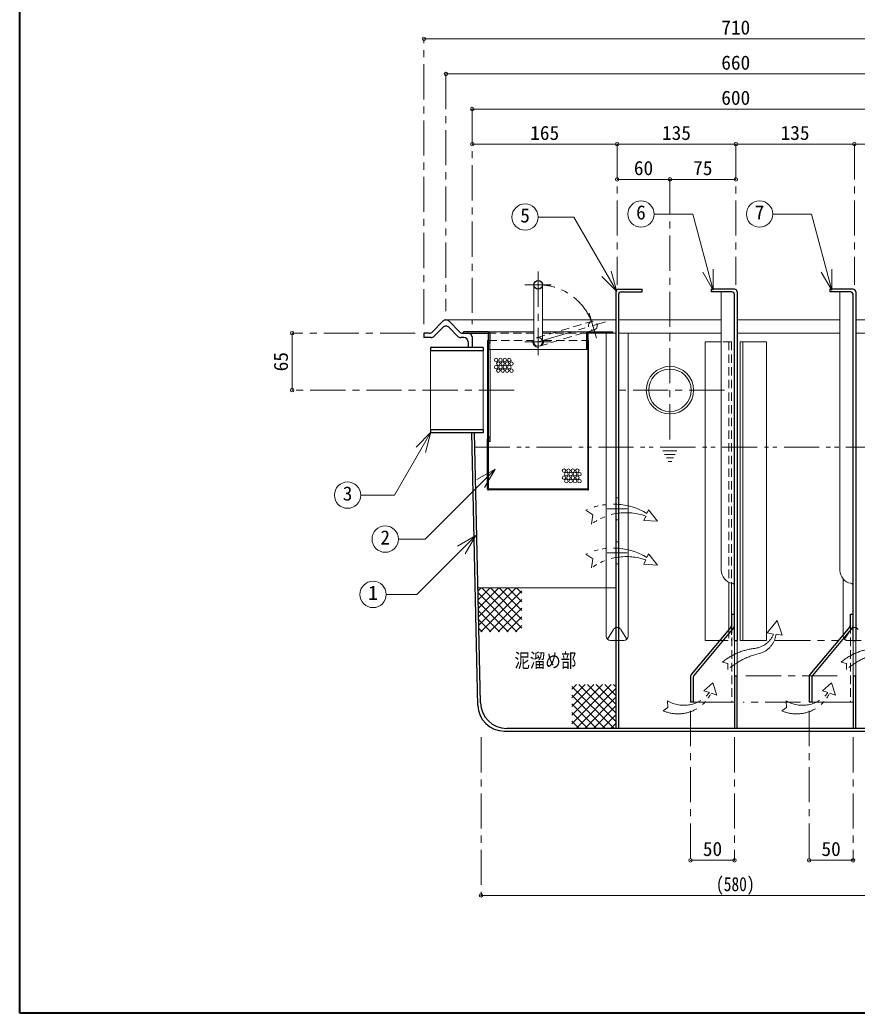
# Model space of a CAD drawing. Units: millimetres at full size, sheet at 1:8. Extents: x -1685 to 1555, y -1115 to 1133.
# Drawn here: x -1685 to -731, y -1115 to 16 of the extents above; entities that cross this region are included whole.
import ezdxf
from ezdxf.enums import TextEntityAlignment as Align

# ---------------------------------------------------------------- set-up
doc = ezdxf.new("R2010")
doc.units = ezdxf.units.MM
doc.header["$LTSCALE"] = 8
doc.header["$PDMODE"] = 32
doc.header["$PDSIZE"] = 4
for name, pattern in [('CHAIN1', [8, 5, -1, 1, -1]), ('DASHED1', [1.8, 1.2, -0.6]), ('DOUBLE_CHAIN1', [8.8, 5, -1, 0.6, -0.6, 0.6, -1])]:
    doc.linetypes.add(name, pattern=pattern)
doc.layers.add('0-0_ﾚｲﾔ1', color=4, linetype='Continuous', lineweight=9)
doc.styles.add('ＭＳ ゴシック', font='')
doc.styles.get('ＭＳ ゴシック').set_extended_font_data('MS Gothic')

msp = doc.modelspace()

# ---------------------------------------------------------------- linework, layer by layer
at = {"layer": '0-0_ﾚｲﾔ1', "color": 1, "lineweight": 40}
for p, q in [((-1684.576, -1114.982), (-1684.576, 1133.018)), ((1555.424, -1114.982), (-1684.576, -1114.982))]:
    msp.add_line(p, q, dxfattribs=at)
at = {"layer": '0-0_ﾚｲﾔ1'}
for p, q in [((-1224.576, -5.982), (-514.576, -5.982)), ((-539.576, -45.982), (-1199.576, -45.982)), ((-1169.576, -85.982), (-569.576, -85.982)), ((-1004.576, -125.982), (-1169.576, -125.982)), ((-869.576, -125.982), (-1004.576, -125.982)), ((-734.576, -125.982), (-869.576, -125.982)), ((-569.576, -125.982), (-734.576, -125.982)), ((-944.576, -165.982), (-1004.576, -165.982)), ((-869.576, -165.982), (-944.576, -165.982)), ((-1199.576, -325.982), (-1099.576, -325.982)), ((-1089.576, -325.982), (-1006.076, -325.982)), ((-1003.076, -325.982), (-886.076, -325.982)), ((-868.076, -325.982), (-751.076, -325.982)), ((-733.076, -325.982), (-667.12, -325.982)), ((-1374.576, -405.982), (-1374.576, -340.982)), ((-1151.076, -339.482), (-1099.576, -339.482)), ((-1089.576, -339.482), (-1038.076, -339.482)), ((-1017.165, -685.982), (-1017.165, -340.982)), ((-1009.576, -340.982), (-1006.076, -340.982)), ((-1003.076, -340.982), (-886.076, -340.982)), ((-991.988, -340.982), (-991.988, -685.982)), ((-868.076, -340.982), (-751.076, -340.982)), ((-733.076, -340.982), (-667.562, -340.982)), ((-1039.576, -359.482), (-1149.076, -359.482)), ((-904.576, -350.982), (-886.076, -350.982)), ((-861.576, -350.982), (-834.576, -350.982)), ((-834.576, -350.982), (-834.576, -690.982)), ((-747.165, -621.083), (-747.165, -683.966)), ((-1006.076, -630.982), (-1163.132, -630.982)), ((-1163.048, -634.763), (-1159.266, -630.982)), ((-1162.833, -644.447), (-1149.367, -630.982)), ((-1162.617, -654.132), (-1139.467, -630.982)), ((-1162.402, -663.816), (-1129.568, -630.982)), ((-1162.187, -673.5), (-1119.668, -630.982)), ((-1158.797, -630.982), (-1113.119, -676.659)), ((-1148.897, -630.982), (-1113.119, -666.76)), ((-1138.998, -630.982), (-1113.119, -656.86)), ((-1129.098, -630.982), (-1113.119, -646.961)), ((-1119.199, -630.982), (-1113.119, -637.061)), ((-1163.005, -636.673), (-1118.696, -680.982)), ((-1159.769, -680.982), (-1113.119, -634.332)), ((-1149.869, -680.982), (-1113.119, -644.232)), ((-1162.78, -646.797), (-1128.596, -680.982)), ((-1139.97, -680.982), (-1113.119, -654.131)), ((-1162.555, -656.922), (-1138.495, -680.982)), ((-1130.071, -680.982), (-1113.119, -664.031)), ((-1162.33, -667.046), (-1148.395, -680.982)), ((-1162.105, -677.171), (-1158.294, -680.982)), ((-1120.171, -680.982), (-1113.119, -673.93)), ((-1015.7, -689.517), (-1008.834, -678.361)), ((-993.452, -689.517), (-1000.318, -678.361)), ((-1012.165, -690.982), (-1006.076, -690.982)), ((-1003.076, -690.982), (-996.988, -690.982)), ((-861.576, -690.982), (-834.576, -690.982)), ((-726.988, -690.982), (-733.076, -690.982)), ((-1056.076, -785.678), (-1011.38, -740.982)), ((-1056.076, -775.779), (-1021.279, -740.982)), ((-1056.076, -765.879), (-1031.179, -740.982)), ((-1056.076, -755.98), (-1041.078, -740.982)), ((-1056.076, -746.08), (-1050.978, -740.982)), ((-1056.076, -743.102), (-1008.196, -790.982)), ((-1051.48, -790.982), (-1006.076, -745.578)), ((-1048.297, -740.982), (-1006.076, -783.202)), ((-1038.397, -740.982), (-1006.076, -773.303)), ((-1028.498, -740.982), (-1006.076, -763.403)), ((-1018.598, -740.982), (-1006.076, -753.504)), ((-1008.699, -740.982), (-1006.076, -743.604)), ((-1056.076, -753.001), (-1018.096, -790.982)), ((-1041.581, -790.982), (-1006.076, -755.477)), ((-1056.076, -762.901), (-1027.995, -790.982)), ((-1031.681, -790.982), (-1006.076, -765.377)), ((-1056.076, -772.8), (-1037.895, -790.982)), ((-1021.782, -790.982), (-1006.076, -775.276)), ((-1056.076, -782.7), (-1047.794, -790.982)), ((-1011.882, -790.982), (-1006.076, -785.176)), ((-871.076, -940.982), (-921.076, -940.982)), ((-736.076, -940.982), (-786.076, -940.982)), ((-579.576, -980.982), (-1159.576, -980.982))]:
    msp.add_line(p, q, dxfattribs=at)
at = {"layer": '0-0_ﾚｲﾔ1', "linetype": 'CHAIN1'}
for p, q in [((-1224.576, -330.982), (-1224.576, -5.982)), ((-1199.576, -45.982), (-1199.576, -315.982)), ((-1169.576, -85.982), (-1169.576, -330.982)), ((-1004.576, -125.982), (-1004.576, -285.982)), ((-869.576, -125.982), (-869.576, -285.982)), ((-734.576, -125.982), (-734.576, -285.982)), ((-944.576, -165.982), (-944.576, -467.982)), ((-1094.576, -270.982), (-1094.576, -365.982)), ((-1109.576, -285.982), (-1079.576, -285.982)), ((-1027.996, -346.855), (-1036.537, -318.096)), ((-1094.576, -350.982), (-1017.887, -328.205)), ((-1234.576, -340.982), (-1374.576, -340.982)), ((-1109.576, -350.982), (-1079.576, -350.982)), ((-1122.052, -405.982), (-1374.576, -405.982)), ((-882.576, -405.982), (-1006.576, -405.982)), ((-824.576, -690.982), (-752.165, -690.982)), ((-858.076, -730.982), (-746.076, -730.982)), ((-796.076, -760.982), (-861.076, -760.982)), ((-921.076, -770.982), (-921.076, -940.982)), ((-786.076, -770.982), (-786.076, -940.982)), ((-1159.576, -800.982), (-1159.576, -980.982)), ((-871.076, -800.982), (-871.076, -940.982)), ((-736.076, -800.982), (-736.076, -940.982))]:
    msp.add_line(p, q, dxfattribs=at)
at = {"layer": '0-0_ﾚｲﾔ1', "color": 7, "lineweight": 18}
for p, q in [((-962.501, -205.482), (-918.514, -205.482)), ((-895.259, -292.27), (-918.514, -205.482)), ((-827.501, -205.482), (-783.514, -205.482)), ((-760.259, -292.27), (-783.514, -205.482)), ((-1005.133, -293.604), (-1011.345, -270.422)), ((-895.259, -292.27), (-895.259, -268.27)), ((-760.259, -292.27), (-760.259, -268.27)), ((-1005.133, -293.604), (-1022.104, -276.633)), ((-895.259, -292.27), (-907.259, -271.485)), ((-760.259, -292.27), (-772.259, -271.485)), ((-1099.576, -285.982), (-1099.576, -350.982)), ((-1089.576, -285.982), (-1089.576, -350.982)), ((-886.076, -293.982), (-886.076, -610.982)), ((-751.076, -293.982), (-751.076, -610.982)), ((-1217.052, -450.982), (-1217.052, -360.982)), ((-1157.052, -450.982), (-1157.052, -360.982)), ((-1151.076, -459.482), (-1151.076, -352.482)), ((-1149.076, -359.482), (-1151.076, -359.482)), ((-1149.576, -352.482), (-1149.576, -359.482)), ((-1149.076, -459.482), (-1149.076, -359.482)), ((-864.576, -350.982), (-861.576, -350.982)), ((-864.576, -350.982), (-864.576, -625.679)), ((-861.576, -350.982), (-861.576, -624.73)), ((-1216.625, -453.759), (-1257.993, -525.411)), ((-1216.625, -453.759), (-1233.595, -470.73)), ((-1216.625, -453.759), (-1222.837, -476.941)), ((-1143.628, -495.773), (-1223.312, -575.457)), ((-1143.628, -495.773), (-1164.413, -507.773)), ((-1143.628, -495.773), (-1155.628, -516.558)), ((-1296.511, -525.411), (-1257.993, -525.411)), ((-1253.677, -575.457), (-1223.312, -575.457)), ((-1165.522, -571.323), (-1232.634, -638.434)), ((-1165.522, -571.323), (-1186.307, -583.323)), ((-1165.522, -571.323), (-1177.522, -592.107)), ((-877.576, -624.5), (-877.576, -678.48)), ((-874.576, -625.568), (-874.576, -674.893)), ((-861.576, -624.73), (-861.576, -690.982)), ((-1267.521, -638.434), (-1232.634, -638.434)), ((-871.076, -690.982), (-871.076, -730.982)), ((-868.076, -690.982), (-868.076, -730.982)), ((-736.076, -690.982), (-736.076, -730.982)), ((-733.076, -690.982), (-733.076, -730.982)), ((-917.576, -760.982), (-871.076, -760.982)), ((-782.576, -760.982), (-736.076, -760.982))]:
    msp.add_line(p, q, dxfattribs=at)
at = {"layer": '0-0_ﾚｲﾔ1', "color": 5, "lineweight": 25}
for p, q in [((-1003.076, -290.982), (-976.076, -290.982)), ((-976.076, -293.982), (-976.076, -290.982)), ((-897.576, -290.982), (-897.576, -293.982)), ((-871.076, -290.982), (-897.576, -290.982)), ((-762.576, -290.982), (-762.576, -293.982)), ((-736.076, -290.982), (-762.576, -290.982)), ((-1006.076, -293.982), (-1006.076, -790.982)), ((-1003.076, -296.982), (-1003.076, -790.982)), ((-1000.076, -293.982), (-976.076, -293.982)), ((-874.076, -293.982), (-897.576, -293.982)), ((-871.076, -690.982), (-871.076, -296.982)), ((-868.076, -293.982), (-868.076, -690.982)), ((-739.076, -293.982), (-762.576, -293.982)), ((-736.076, -690.982), (-736.076, -296.982)), ((-733.076, -293.982), (-733.076, -690.982)), ((-1214.894, -339.48), (-1203.149, -327.484)), ((-1184.258, -339.48), (-1196.004, -327.484)), ((-1212.936, -344.48), (-1203.149, -334.484)), ((-1196.004, -334.484), (-1186.217, -344.48)), ((-1216.509, -345.982), (-1224.576, -345.982)), ((-1179.357, -345.982), (-1182.644, -345.982)), ((-1180.686, -340.982), (-1151.826, -340.982)), ((-1151.076, -339.482), (-1179.576, -339.482)), ((-1179.576, -340.982), (-1179.576, -339.482)), ((-1169.21, -357.482), (-1169.468, -345.871)), ((-1151.076, -352.482), (-1151.076, -341.732)), ((-1039.576, -340.982), (-1039.576, -359.482)), ((-1038.076, -339.482), (-1009.576, -339.482)), ((-1038.076, -341.732), (-1038.076, -517.982)), ((-1038.076, -349.482), (-1037.076, -349.482)), ((-1009.576, -340.982), (-1037.326, -340.982)), ((-1037.076, -518.482), (-1037.076, -349.482)), ((-1009.576, -340.982), (-1009.576, -339.482)), ((-1157.052, -360.982), (-1217.052, -360.982)), ((-1174.358, -350.871), (-1174.211, -357.482)), ((-1157.052, -357.482), (-1157.052, -360.982)), ((-1038.076, -359.482), (-1039.576, -359.482)), ((-1157.052, -450.982), (-1217.052, -450.982)), ((-1217.052, -450.982), (-1217.052, -454.482)), ((-1157.052, -450.982), (-1157.052, -454.482)), ((-1157.052, -454.482), (-1217.052, -454.482)), ((-1163.162, -764.648), (-1170.055, -454.482)), ((-1160.228, -761.648), (-1167.054, -454.482)), ((-1152.076, -518.482), (-1152.076, -461.482)), ((-1151.076, -461.482), (-1152.076, -461.482)), ((-1151.076, -517.982), (-1151.076, -459.482)), ((-1149.076, -459.482), (-1151.076, -459.482)), ((-1149.076, -464.482), (-1149.076, -459.482)), ((-1149.076, -464.482), (-1151.076, -464.482)), ((-1038.076, -519.482), (-1151.076, -519.482)), ((-1038.576, -518.482), (-1150.576, -518.482)), ((-874.775, -675.13), (-920.377, -729.655)), ((-871.775, -676.219), (-917.377, -730.744)), ((-739.775, -675.13), (-785.377, -729.655)), ((-736.775, -676.219), (-782.377, -730.744)), ((-871.076, -690.982), (-868.076, -690.982)), ((-736.076, -690.982), (-733.076, -690.982)), ((-921.076, -731.58), (-921.076, -760.982)), ((-918.076, -732.669), (-918.076, -760.982)), ((-871.076, -730.982), (-871.076, -790.982)), ((-871.076, -730.982), (-868.076, -730.982)), ((-868.076, -790.982), (-868.076, -730.982)), ((-786.076, -731.58), (-786.076, -760.982)), ((-783.076, -732.669), (-783.076, -760.982)), ((-736.076, -730.982), (-736.076, -790.982)), ((-736.076, -730.982), (-733.076, -730.982)), ((-733.076, -790.982), (-733.076, -730.982)), ((-917.076, -760.982), (-921.076, -760.982)), ((-782.076, -760.982), (-786.076, -760.982)), ((-608.917, -790.982), (-1130.17, -790.982)), ((-1133.17, -793.982), (-605.983, -793.982))]:
    msp.add_line(p, q, dxfattribs=at)
at = {"layer": '0-0_ﾚｲﾔ1', "linetype": 'DASHED1'}
for p, q in [((-1096, -346.189), (-1033.69, -327.683)), ((-1093.153, -355.775), (-1030.843, -337.269)), ((-1151.826, -340.982), (-1099.576, -340.982)), ((-1151.076, -349.482), (-1100.576, -349.482)), ((-1100.576, -350.982), (-1100.576, -349.482)), ((-1089.576, -340.982), (-1037.326, -340.982)), ((-874.576, -350.982), (-886.076, -350.982)), ((-877.576, -350.982), (-877.576, -624.5)), ((-874.576, -350.982), (-874.576, -625.568)), ((-874.576, -674.893), (-874.576, -690.982)), ((-874.076, -673.206), (-874.076, -760.982)), ((-739.076, -673.206), (-739.076, -760.982)), ((-877.576, -678.48), (-877.576, -690.982)), ((-747.165, -683.966), (-747.165, -685.982)), ((-745.7, -689.517), (-738.834, -678.361)), ((-1003.076, -690.982), (-1006.076, -690.982)), ((-888.033, -690.982), (-874.576, -690.982)), ((-742.165, -690.982), (-736.076, -690.982))]:
    msp.add_line(p, q, dxfattribs=at)
at = {"layer": '0-0_ﾚｲﾔ1', "linetype": 'DOUBLE_CHAIN1'}
for p, q in [((-1166.687, -470.982), (-715.076, -470.982)), ((-952.576, -474.982), (-936.576, -474.982)), ((-950.576, -478.982), (-938.576, -478.982)), ((-948.576, -482.982), (-940.576, -482.982)), ((-946.576, -486.982), (-942.576, -486.982)), ((-993.076, -540.982), (-1016.076, -540.982)), ((-969.002, -542.296), (-970.753, -546.209)), ((-958.767, -554.921), (-969.002, -542.296)), ((-972.084, -549.185), (-974.302, -554.142)), ((-958.767, -554.921), (-974.302, -554.142)), ((-993.076, -590.982), (-1016.076, -590.982)), ((-969.002, -592.296), (-970.753, -596.209)), ((-958.767, -604.921), (-969.002, -592.296)), ((-972.084, -599.185), (-974.302, -604.142)), ((-958.767, -604.921), (-974.302, -604.142)), ((-834.001, -682.016), (-822.531, -667.898)), ((-816.943, -684.957), (-822.531, -667.898)), ((-826.51, -683.679), (-834.001, -682.016)), ((-823.783, -683.679), (-816.943, -684.957)), ((-884.815, -715.389), (-878.706, -717.014)), ((-878.678, -723.913), (-878.706, -717.014)), ((-749.815, -715.389), (-743.706, -717.014)), ((-743.678, -723.913), (-743.706, -717.014)), ((-905.91, -748.19), (-895.764, -738.925)), ((-770.91, -748.19), (-760.764, -738.925)), ((-899.647, -749.996), (-905.91, -748.19)), ((-764.647, -749.996), (-770.91, -748.19)), ((-952.325, -770.795), (-946.938, -766.939)), ((-947.381, -759.543), (-946.938, -766.939)), ((-817.325, -770.795), (-811.938, -766.939)), ((-812.381, -759.543), (-811.938, -766.939))]:
    msp.add_line(p, q, dxfattribs=at)
at = {"layer": '0-0_ﾚｲﾔ1', "color": 7, "linetype": 'DASHED1', "lineweight": 18}
for p, q in [((-1003.076, -528.482), (-1006.076, -528.482)), ((-1003.076, -553.482), (-1006.076, -553.482)), ((-1003.076, -578.482), (-1006.076, -578.482)), ((-1003.076, -603.482), (-1006.076, -603.482))]:
    msp.add_line(p, q, dxfattribs=at)
at = {"layer": '0-0_ﾚｲﾔ1', "color": 7, "lineweight": 18}
for points in [[(-1005.133, -293.604), (-1054.054, -208.87), (-1094.463, -208.87)], [(-1152.076, -461.482), (-1152.076, -349.482), (-1151.076, -349.482)], [(-864.576, -625.679), (-864.576, -690.982), (-861.576, -690.982)]]:
    msp.add_lwpolyline(points, dxfattribs=at)
at = {"layer": '0-0_ﾚｲﾔ1', "color": 5, "lineweight": 25}
for points in [[(-1218.467, -340.982), (-1224.576, -340.982), (-1224.576, -345.982)], [(-1149.576, -340.982), (-1149.576, -352.482), (-1151.076, -352.482)], [(-1157.052, -357.482), (-1217.052, -357.482), (-1217.052, -360.982)], [(-874.076, -673.206), (-874.076, -660.982), (-871.076, -660.982)], [(-739.076, -673.206), (-739.076, -660.982), (-736.076, -660.982)]]:
    msp.add_lwpolyline(points, dxfattribs=at)
at = {"layer": '0-0_ﾚｲﾔ1', "linetype": 'DASHED1'}
msp.add_lwpolyline([(-1088.576, -350.982), (-1088.576, -349.482), (-1038.076, -349.482)], dxfattribs=at)
at = {"layer": '0-0_ﾚｲﾔ1'}
msp.add_lwpolyline([(-904.576, -350.982), (-904.576, -690.982), (-888.033, -690.982)], dxfattribs=at)
at = {"layer": '0-0_ﾚｲﾔ1', "linetype": 'DOUBLE_CHAIN1'}
for points in [[(-1040.199, -542.436), (-1032.486, -547.92), (-1033.686, -558.29)], [(-1040.199, -592.436), (-1032.486, -597.92), (-1033.686, -608.29)], [(-897.771, -750.849), (-891.205, -753.189), (-895.764, -738.925)], [(-762.771, -750.849), (-756.205, -753.189), (-760.764, -738.925)]]:
    msp.add_lwpolyline(points, dxfattribs=at)
at = {"layer": '0-0_ﾚｲﾔ1', "color": 7, "lineweight": 18}
for centre in [(-977.501, -205.482), (-842.501, -205.482), (-1109.463, -208.87), (-1311.511, -525.411), (-1268.677, -575.457), (-1282.521, -638.434)]:
    msp.add_circle(centre, 15, dxfattribs=at)
at = {"layer": '0-0_ﾚｲﾔ1', "color": 5, "lineweight": 25}
msp.add_circle((-1094.576, -285.982), 5, dxfattribs=at)
at = {"layer": '0-0_ﾚｲﾔ1', "linetype": 'DASHED1'}
msp.add_circle((-1032.266, -332.476), 5, dxfattribs=at)
at = {"layer": '0-0_ﾚｲﾔ1'}
for centre, radius in [((-1142.414, -371.659), 2), ((-1137.414, -371.659), 2), ((-1132.414, -371.659), 2), ((-1127.414, -371.659), 2), ((-1142.414, -379.659), 2), ((-1139.914, -375.659), 2), ((-1139.914, -383.659), 2), ((-1137.414, -379.659), 2), ((-1134.914, -375.659), 2), ((-1134.914, -383.659), 2), ((-1132.414, -379.659), 2), ((-1129.914, -375.659), 2), ((-1129.914, -383.659), 2), ((-1127.414, -379.659), 2), ((-1124.914, -375.659), 2), ((-1124.914, -383.659), 2), ((-944.576, -405.982), 27), ((-944.576, -405.982), 24.15), ((-1065.061, -497.524), 2), ((-1060.061, -497.524), 2), ((-1055.061, -497.524), 2), ((-1050.061, -497.524), 2), ((-1065.061, -505.524), 2), ((-1062.561, -501.524), 2), ((-1062.561, -509.524), 2), ((-1060.061, -505.524), 2), ((-1057.561, -501.524), 2), ((-1057.561, -509.524), 2), ((-1055.061, -505.524), 2), ((-1052.561, -501.524), 2), ((-1052.561, -509.524), 2), ((-1050.061, -505.524), 2), ((-1047.561, -501.524), 2), ((-1047.561, -509.524), 2)]:
    msp.add_circle(centre, radius, dxfattribs=at)
at = {"layer": '0-0_ﾚｲﾔ1', "linetype": 'CHAIN1'}
msp.add_arc((-1094.576, -350.982), 65, 16.54154, 90, dxfattribs=at)
at = {"layer": '0-0_ﾚｲﾔ1', "color": 5, "lineweight": 25}
for centre, radius, start, end in [((-1003.076, -293.982), 3, 90, 180), ((-871.076, -293.982), 3, 0, 90), ((-736.076, -293.982), 3, 0, 90), ((-1000.076, -296.982), 3, 90, 180), ((-874.076, -296.982), 3, 0, 90), ((-739.076, -296.982), 3, 0, 90), ((-1199.576, -330.982), 5, 44.3947, 135.6053), ((-1199.576, -337.982), 5, 44.3947, 135.6053), ((-1218.467, -335.982), 5, 270, 315.6053), ((-1216.509, -340.982), 5, 270, 315.6053), ((-1182.644, -340.982), 5, 224.3947, 270), ((-1180.686, -335.982), 5, 224.3947, 270), ((-1179.357, -350.982), 5, 1.27303, 90), ((-1174.466, -345.982), 5, 1.27303, 90), ((-1151.826, -341.732), 0.75, 0, 90), ((-1151.076, -340.982), 1.5, 0, 90), ((-1038.076, -340.982), 1.5, 90, 180), ((-1037.326, -341.732), 0.75, 90, 180), ((-1151.076, -518.482), 1, 180, 270), ((-1150.576, -517.982), 0.5, 180, 270), ((-1038.576, -517.982), 0.5, 270, 0), ((-1038.076, -518.482), 1, 270, 0), ((-877.076, -673.206), 3, 320.09212, 0), ((-874.076, -674.295), 3, 320.09212, 0), ((-742.076, -673.206), 3, 320.09212, 0), ((-739.076, -674.295), 3, 320.09212, 0), ((-918.076, -731.58), 3, 140.09212, 180), ((-915.076, -732.669), 3, 140.09212, 180), ((-783.076, -731.58), 3, 140.09212, 180), ((-780.076, -732.669), 3, 140.09212, 180), ((-1133.17, -763.982), 30, 181.27303, 270), ((-1130.236, -760.982), 30, 181.27303, 270)]:
    msp.add_arc(centre, radius, start, end, dxfattribs=at)
at = {"layer": '0-0_ﾚｲﾔ1', "linetype": 'DASHED1'}
for centre, radius, start, end in [((-1094.576, -350.982), 5, 0, 180), ((-1094.576, -350.982), 6, 180, 0), ((-1004.576, -680.982), 5, 72.5424, 107.4576), ((-734.576, -680.982), 5, 72.5424, 148.38993), ((-742.165, -685.982), 5, 180, 270)]:
    msp.add_arc(centre, radius, start, end, dxfattribs=at)
at = {"layer": '0-0_ﾚｲﾔ1', "color": 7, "lineweight": 18}
for centre, radius, start, end in [((-1094.576, -350.982), 5, 180, 0), ((-871.076, -610.982), 15, 180, 260.40593), ((-736.076, -610.982), 15, 180, 260.40593), ((-874.076, -628.73), 3, 0, 80.40593), ((-739.076, -628.73), 3, 0, 80.40593)]:
    msp.add_arc(centre, radius, start, end, dxfattribs=at)
at = {"layer": '0-0_ﾚｲﾔ1', "linetype": 'DOUBLE_CHAIN1'}
for centre, radius, start, end in [((-1009.082, -610.692), 75.015, 59.27258, 114.50714), ((-994.292, -611.877), 66.51, 70.49446, 126.32111), ((-1009.082, -660.692), 75.015, 59.27258, 114.50714), ((-994.292, -661.877), 66.51, 70.49446, 126.32111), ((-851.541, -672.812), 27.288, 273.74331, 336.53021), ((-850.291, -680.279), 26.725, 292.27662, 352.6912), ((-839.601, -770.952), 71.635, 98.15213, 129.13625), ((-704.601, -770.952), 71.635, 98.15213, 129.13625), ((-823.105, -788.456), 85.171, 101.55088, 130.72857), ((-688.105, -788.456), 85.171, 101.55088, 130.72857), ((-935.382, -732.559), 41.822, 246.10105, 334.0663), ((-928.812, -728.281), 36.361, 239.28967, 323.3302), ((-800.382, -732.559), 41.822, 246.10105, 334.0663), ((-793.812, -728.281), 36.361, 239.28967, 323.3302)]:
    msp.add_arc(centre, radius, start, end, dxfattribs=at)
at = {"layer": '0-0_ﾚｲﾔ1'}
for centre, start, end in [((-1004.576, -680.982), 107.4576, 148.38993), ((-1004.576, -680.982), 31.61007, 72.5424), ((-734.576, -680.982), 31.61007, 72.5424), ((-1012.165, -685.982), 180, 270), ((-996.988, -685.982), 270, 0)]:
    msp.add_arc(centre, 5, start, end, dxfattribs=at)
at = {"layer": '0-0_ﾚｲﾔ1', "color": 1}
for p in [(-1224.576, -5.982), (-1199.576, -45.982), (-1169.576, -85.982), (-1169.576, -125.982), (-1004.576, -125.982), (-869.576, -125.982), (-734.576, -125.982), (-1004.576, -165.982), (-944.576, -165.982), (-869.576, -165.982), (-1374.576, -340.982), (-1374.576, -405.982), (-921.076, -940.982), (-871.076, -940.982), (-786.076, -940.982), (-736.076, -940.982), (-1159.576, -980.982)]:
    msp.add_point(p, dxfattribs=at)

# ---------------------------------------------------------------- texts
at = {"layer": '0-0_ﾚｲﾔ1', "color": 7, "style": 'ＭＳ ゴシック'}
for s, p in [('710', (-886.076, -5.982)), ('660', (-886.076, -45.982)), ('600', (-886.076, -85.982)), ('165', (-1103.576, -125.982)), ('135', (-953.576, -125.982)), ('135', (-818.576, -125.982)), ('60', (-985.576, -165.982)), ('75', (-918.076, -165.982)), ('5', (-1114.963, -219.87)), ('6', (-983.001, -216.482)), ('7', (-848.001, -216.482)), ('3', (-1317.011, -536.411)), ('2', (-1274.177, -586.457)), ('1', (-1288.021, -649.434)), ('50', (-907.076, -940.982)), ('50', (-772.076, -940.982))]:
    msp.add_text(s, height=16.13, dxfattribs=at).set_placement(p, align=Align.BOTTOM_LEFT)
msp.add_text('65', height=16.13, rotation=90, dxfattribs=at).set_placement((-1374.576, -384.482), align=Align.BOTTOM_LEFT)
at = {"layer": '0-0_ﾚｲﾔ1', "color": 7, "style": 'ＭＳ ゴシック', "width": 0.8}
for s, p in [('泥溜め部', (-1121.567, -726.433)), ('(580)', (-892.076, -980.982))]:
    msp.add_text(s, height=16.13, dxfattribs=at).set_placement(p, align=Align.BOTTOM_LEFT)

doc.saveas('drawing.dxf')
